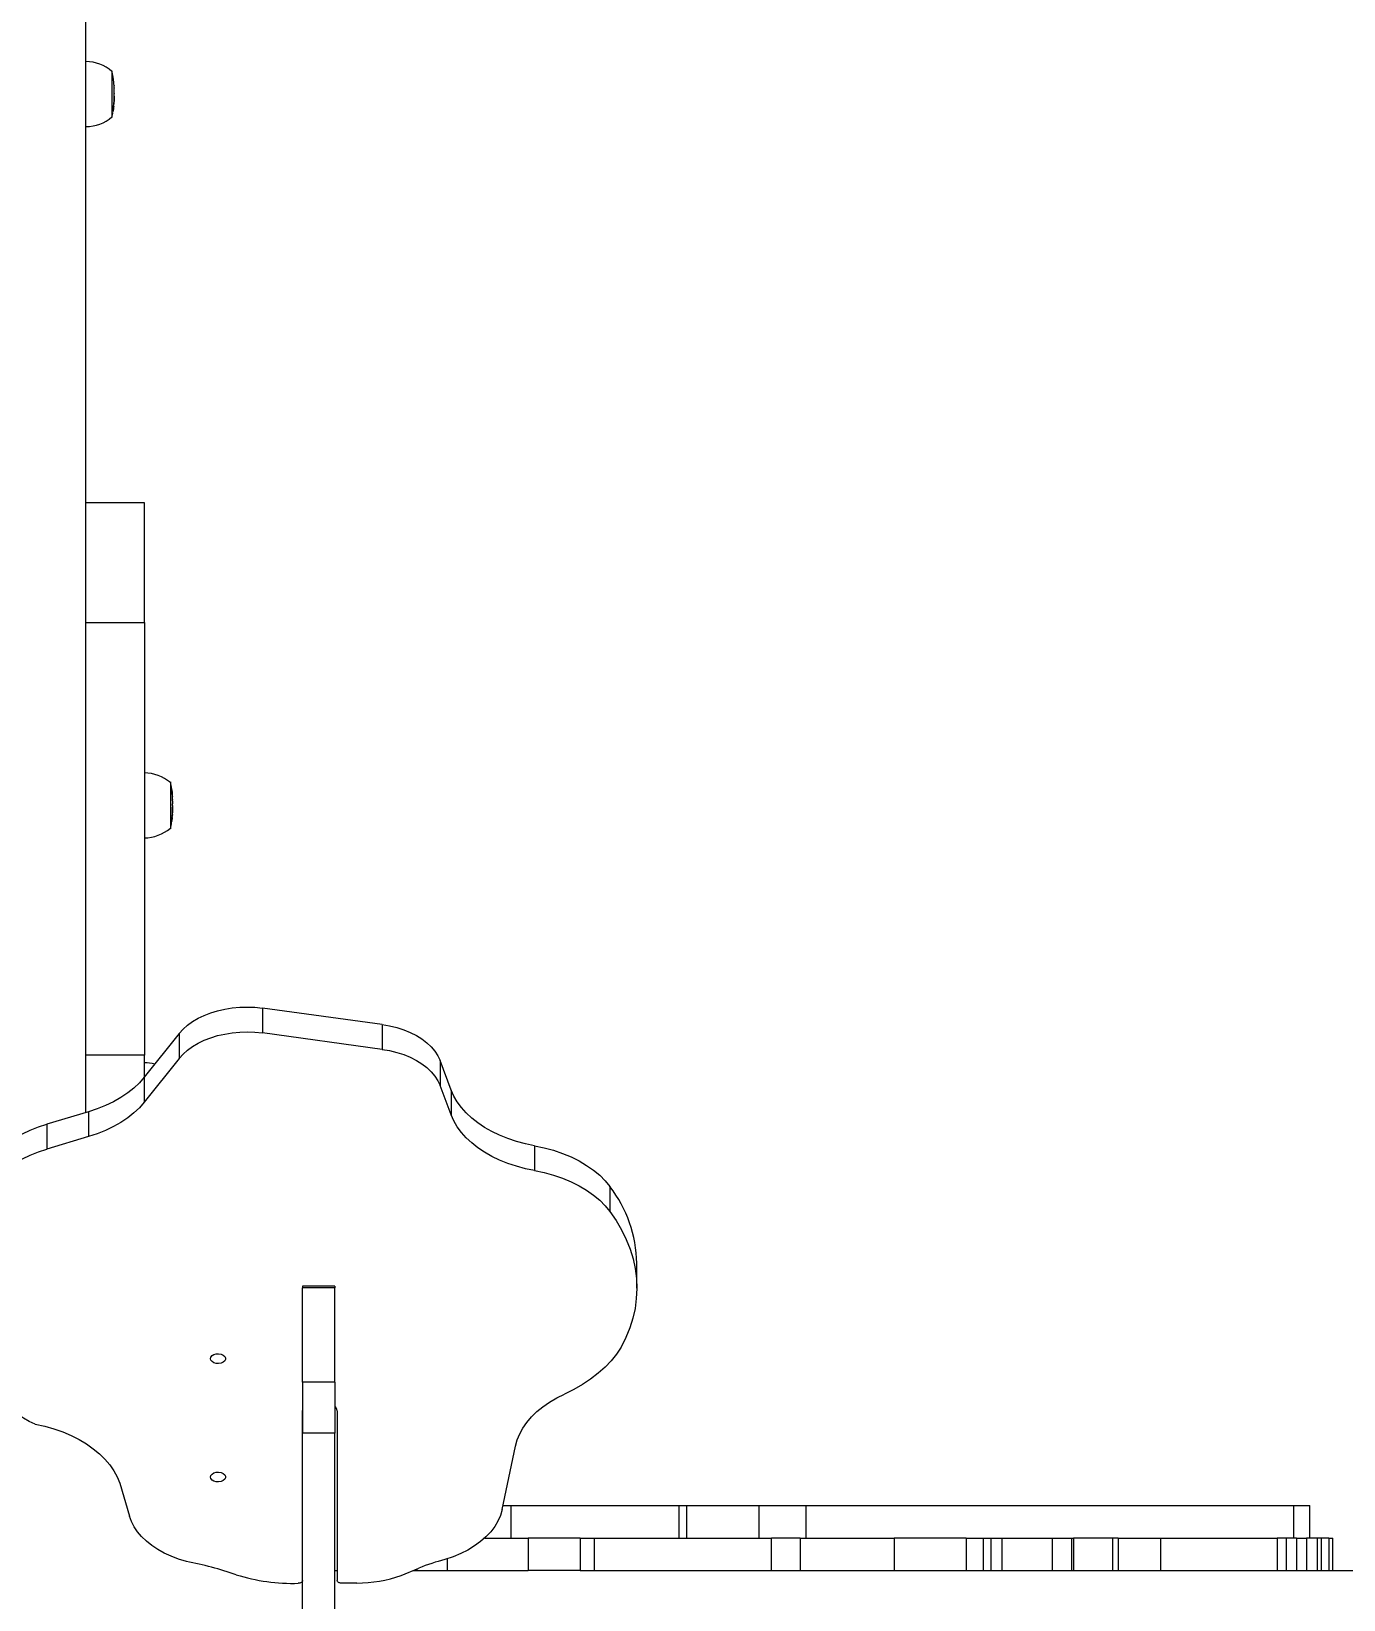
# Model space of a CAD drawing. Header units: millimetres. Extents: x -8422 to 28150, y -6982 to 5510.
# Drawn here: x 17675 to 18281, y 1438 to 2162 of the extents above; entities that cross this region are included whole.
import ezdxf

# ---------------------------------------------------------------- set-up
doc = ezdxf.new("R2010")
doc.units = ezdxf.units.MM
for name, color, linetype in [('DIKOM_ОБЪЕКТ', 7, 'Continuous'), ('DIKOM_РАЗМЕР_ЗОНА', 7, 'Continuous'), ('DIKOM_РАЗМЕР_ОБЪЕКТА', 7, 'Continuous')]:
    doc.layers.add(name, color=color, linetype=linetype)
doc.styles.add('style1', font='arial.ttf', dxfattribs={"width": 0.8})
doc.dimstyles.new('1-50', dxfattribs={"dimtxt": 300, "dimasz": 200, "dimexe": 100, "dimexo": 0, "dimgap": 100, "dimtad": 1, "dimdec": 0, "dimtxsty": 'style1', "dimcen": 0, "dimclrd": 7, "dimclre": 7, "dimadec": 1, "dimazin": 2, "dimtfac": 1, "dimtdec": 0, "dimtmove": 1, "dimatfit": 3, "dimfxl": 0, "dimlwd": 25, "dimlwe": 18, "dimarcsym": 0})

# ---------------------------------------------------------------- blocks, each defined once
blk = doc.blocks.new('*D15')
at = {"layer": 'Defpoints', "color": 0, "transparency": 16777216}
for p in [(19380.28, 3651.45), (27070.13, 3651.45), (15204.41, -3115.19)]:
    blk.add_point(p, dxfattribs=at)
at = {"layer": 'DIKOM_РАЗМЕР_ОБЪЕКТА', "color": 7, "lineweight": 18, "transparency": 16777216}
for p, q in [((19380.28, 3651.45), (27170.13, 3651.45)), ((15204.41, -3115.19), (27170.13, -3115.19))]:
    blk.add_line(p, q, dxfattribs=at)
at = {"layer": 'DIKOM_РАЗМЕР_ОБЪЕКТА', "color": 7, "lineweight": 25, "transparency": 16777216}
blk.add_line((27070.13, -2915.19), (27070.13, 3451.45), dxfattribs=at)
at = {"layer": 'DIKOM_РАЗМЕР_ОБЪЕКТА', "color": 7, "transparency": 16777216}
for points in [[(27036.8, 3451.45), (27103.47, 3451.45), (27070.13, 3651.45)], [(27036.8, -2915.19), (27103.47, -2915.19), (27070.13, -3115.19)]]:
    blk.add_solid(points, dxfattribs=at)
at = {"layer": 'DIKOM_РАЗМЕР_ОБЪЕКТА', "color": 0, "transparency": 16777216, "insert": (26816.96, -135.25), "char_height": 300, "attachment_point": 5, "rotation": 90, "style": 'style1'}
blk.add_mtext('6750', dxfattribs=at)
blk = doc.blocks.new('*D14')
at = {"layer": 'Defpoints', "color": 0, "transparency": 16777216}
for p in [(20684.73, 5148.63), (28049.7, 5148.63), (14575.76, -5055.5)]:
    blk.add_point(p, dxfattribs=at)
at = {"layer": 'DIKOM_РАЗМЕР_ЗОНА', "color": 7, "lineweight": 18, "transparency": 16777216}
for p, q in [((20684.73, 5148.63), (28149.7, 5148.63)), ((14575.76, -5055.5), (28149.7, -5055.5))]:
    blk.add_line(p, q, dxfattribs=at)
at = {"layer": 'DIKOM_РАЗМЕР_ЗОНА', "color": 7, "lineweight": 25, "transparency": 16777216}
blk.add_line((28049.7, -4855.5), (28049.7, 4948.63), dxfattribs=at)
at = {"layer": 'DIKOM_РАЗМЕР_ЗОНА', "color": 7, "transparency": 16777216}
for points in [[(28016.36, 4948.63), (28083.03, 4948.63), (28049.7, 5148.63)], [(28016.36, -4855.5), (28083.03, -4855.5), (28049.7, -5055.5)]]:
    blk.add_solid(points, dxfattribs=at)
at = {"layer": 'DIKOM_РАЗМЕР_ЗОНА', "color": 0, "transparency": 16777216, "insert": (27796.52, -63.59), "char_height": 300, "attachment_point": 5, "rotation": 90, "style": 'style1'}
blk.add_mtext('10200', dxfattribs=at)
blk = doc.blocks.new('*D13')
at = {"layer": 'Defpoints', "color": 0, "transparency": 16777216}
for p in [(10490, 1785.06), (25983.09, 460.53), (10490, -6882.5)]:
    blk.add_point(p, dxfattribs=at)
at = {"layer": 'DIKOM_РАЗМЕР_ЗОНА', "color": 7, "lineweight": 18, "transparency": 16777216}
for p, q in [((10490, 1785.06), (10490, -6982.5)), ((25983.09, 460.53), (25983.09, -6982.5))]:
    blk.add_line(p, q, dxfattribs=at)
at = {"layer": 'DIKOM_РАЗМЕР_ЗОНА', "color": 7, "lineweight": 25, "transparency": 16777216}
blk.add_line((25783.09, -6882.5), (10690, -6882.5), dxfattribs=at)
at = {"layer": 'DIKOM_РАЗМЕР_ЗОНА', "color": 7, "transparency": 16777216}
for points in [[(10690, -6849.17), (10690, -6915.83), (10490, -6882.5)], [(25783.09, -6849.17), (25783.09, -6915.83), (25983.09, -6882.5)]]:
    blk.add_solid(points, dxfattribs=at)
at = {"layer": 'DIKOM_РАЗМЕР_ЗОНА', "color": 0, "transparency": 16777216, "insert": (18236.55, -6629.33), "char_height": 300, "attachment_point": 5, "style": 'style1'}
blk.add_mtext('15500', dxfattribs=at)

msp = doc.modelspace()

# ---------------------------------------------------------------- linework, layer by layer
at = {"layer": 'DIKOM_ОБЪЕКТ', "color": 7, "linetype": 'Continuous', "lineweight": 15}
for p, q in [((17700.42, 1662.9), (17700.42, 2773.8)), ((17712.42, 2143.83), (17712.42, 2135.73)), ((17713.38, 2137.23), (17713.39, 2137.08)), ((17713.42, 2136.61), (17713.41, 2136.79)), ((17713.44, 2136), (17713.45, 2135.76)), ((17712.42, 2135.73), (17712.42, 2122.23)), ((17713.47, 2133.77), (17713.47, 2133.9)), ((17713.47, 2133.26), (17713.47, 2133.17)), ((17713.48, 2133.91), (17713.48, 2134.51)), ((17713.48, 2132.4), (17713.48, 2133.27)), ((17713.48, 2132.04), (17713.48, 2132.4)), ((17713.48, 2131.56), (17713.48, 2132.04)), ((17713.04, 2125.59), (17713.05, 2125.6)), ((17713.07, 2125.99), (17713.17, 2127.29)), ((17713.19, 2127.04), (17713.09, 2125.99)), ((17713.2, 2127.37), (17713.2, 2127.37)), ((17713.22, 2127.74), (17713.32, 2127.94)), ((17713.27, 2127.54), (17713.23, 2127.39)), ((17713.32, 2127.94), (17713.32, 2127.95)), ((17727.42, 1944.31), (17700.42, 1944.31)), ((17727.42, 1889.13), (17727.42, 1944.31)), ((17700.42, 1889.13), (17727.42, 1889.13)), ((17727.42, 1889.13), (17727.42, 1689.33)), ((17739.42, 1815.48), (17739.42, 1805.96)), ((17740.01, 1812.33), (17740.02, 1812.24)), ((17740.08, 1811.83), (17740.09, 1811.83)), ((17740.09, 1811.78), (17740.09, 1811.83)), ((17739.42, 1805.96), (17739.42, 1793.88)), ((17740.38, 1808.76), (17740.4, 1808.62)), ((17740.42, 1808.17), (17740.41, 1808.31)), ((17740.44, 1807.5), (17740.46, 1807.34)), ((17740.47, 1805.21), (17740.47, 1805.37)), ((17740.47, 1804.7), (17740.47, 1804.6)), ((17740.47, 1803.73), (17740.47, 1803.62)), ((17740.48, 1805.38), (17740.48, 1806.15)), ((17740.48, 1803.87), (17740.48, 1804.7)), ((17740.48, 1803.72), (17740.48, 1803.87)), ((17740.48, 1803.2), (17740.48, 1803.55)), ((17740.06, 1797.43), (17740.17, 1798.57)), ((17740.19, 1798.45), (17740.11, 1797.82)), ((17740.22, 1799.02), (17740.29, 1799.49)), ((17740.26, 1799.08), (17740.23, 1798.81)), ((17740.41, 1800.84), (17740.41, 1800.84)), ((17740.43, 1801.29), (17740.43, 1801.3)), ((17781.94, 1711.1), (17781.94, 1699.61)), ((17837.25, 1703.55), (17781.94, 1711.1)), ((17837.25, 1703.55), (17837.25, 1692.06)), ((17743.54, 1699.38), (17727.38, 1679.16)), ((17743.54, 1699.38), (17743.54, 1687.89)), ((17837.25, 1692.06), (17781.94, 1699.61)), ((17727.42, 1689.33), (17700.42, 1689.33)), ((17743.54, 1687.89), (17727.38, 1667.67)), ((17727.42, 1679.22), (17727.42, 1689.33)), ((17863.99, 1686.86), (17863.99, 1675.37)), ((17869.13, 1673.25), (17863.99, 1686.86)), ((17727.38, 1679.16), (17727.38, 1667.67)), ((17869.13, 1661.76), (17863.99, 1675.37)), ((17869.13, 1673.25), (17869.13, 1661.76)), ((17701.58, 1663.25), (17682.37, 1657.53)), ((17701.58, 1663.25), (17701.58, 1651.75)), ((17682.37, 1657.53), (17682.37, 1646.04)), ((17701.58, 1651.75), (17682.37, 1646.04)), ((17907.67, 1647.57), (17907.67, 1636.08)), ((17942.46, 1628.7), (17942.46, 1617.21)), ((17954.86, 1581.81), (17954.86, 1593.31)), ((17815.42, 1582.67), (17800.42, 1582.67)), ((17800.42, 1582.67), (17800.42, 1581.96)), ((17815.42, 1581.96), (17800.42, 1581.96)), ((17800.42, 1538.41), (17800.42, 1581.96)), ((17815.42, 1582.67), (17815.42, 1581.96)), ((17815.42, 1538.41), (17815.42, 1581.96)), ((17815.42, 1538.41), (17800.42, 1538.41)), ((17800.42, 1538.41), (17800.42, 1514.87)), ((17815.42, 1538.41), (17815.42, 1514.87)), ((17800.43, 1239.9), (17800.43, 1525.34)), ((17816.42, 1525.16), (17816.42, 1446.9)), ((17815.42, 1514.87), (17800.42, 1514.87)), ((17800.42, 1410.74), (17800.42, 1514.87)), ((17815.42, 1410.74), (17815.42, 1514.87)), ((17892.63, 1479.6), (17898.88, 1508.91)), ((17716.06, 1491.8), (17720.49, 1476.59)), ((17893.03, 1481.45), (17896.72, 1481.45)), ((17896.72, 1481.45), (17896.72, 1466.45)), ((17896.72, 1481.45), (17974.3, 1481.45)), ((17974.3, 1481.45), (17974.3, 1466.45)), ((17974.3, 1481.45), (17977.89, 1481.45)), ((17977.89, 1481.45), (17977.89, 1466.45)), ((17977.89, 1481.45), (18011.23, 1481.45)), ((18011.23, 1481.45), (18011.23, 1466.45)), ((18011.23, 1481.45), (18032.94, 1481.45)), ((18032.94, 1481.45), (18032.94, 1466.45)), ((18032.94, 1481.45), (18258.15, 1481.45)), ((18258.15, 1481.45), (18258.15, 1466.45)), ((18258.15, 1481.45), (18265.73, 1481.45)), ((18265.73, 1466.45), (18265.73, 1481.45)), ((17884.6, 1466.45), (17904.67, 1466.45)), ((17904.67, 1466.45), (17904.67, 1451.45)), ((17928.72, 1466.45), (17904.67, 1466.45)), ((17928.72, 1466.45), (17928.72, 1451.45)), ((17928.72, 1466.45), (17935.14, 1466.45)), ((17935.14, 1466.45), (17935.14, 1451.45)), ((17935.14, 1466.45), (18017.05, 1466.45)), ((18017.05, 1451.45), (18017.05, 1466.45)), ((18030.33, 1466.45), (18017.05, 1466.45)), ((18030.33, 1466.45), (18030.33, 1451.45)), ((18030.33, 1466.45), (18073.7, 1466.45)), ((18073.7, 1466.45), (18073.7, 1451.45)), ((18107.08, 1466.45), (18073.7, 1466.45)), ((18107.08, 1466.45), (18107.08, 1451.45)), ((18107.08, 1466.45), (18114.91, 1466.45)), ((18114.91, 1466.45), (18114.91, 1451.45)), ((18114.92, 1466.45), (18114.92, 1451.45)), ((18114.92, 1466.45), (18118.38, 1466.45)), ((18118.38, 1466.45), (18118.38, 1451.45)), ((18118.38, 1466.45), (18123.47, 1466.45)), ((18123.47, 1466.45), (18123.47, 1451.45)), ((18123.47, 1466.45), (18146.77, 1466.45)), ((18146.77, 1466.45), (18146.77, 1451.45)), ((18146.77, 1466.45), (18155.74, 1466.45)), ((18155.74, 1466.45), (18155.74, 1451.45)), ((18155.74, 1466.45), (18156.64, 1466.45)), ((18156.64, 1466.45), (18156.64, 1451.45)), ((18174.54, 1466.45), (18156.64, 1466.45)), ((18174.54, 1466.45), (18174.54, 1451.45)), ((18177.28, 1466.45), (18174.54, 1466.45)), ((18177.28, 1466.45), (18177.28, 1451.45)), ((18177.28, 1466.45), (18196.79, 1466.45)), ((18196.79, 1466.45), (18196.79, 1451.45)), ((18196.79, 1466.45), (18250.63, 1466.45)), ((18250.63, 1466.45), (18250.63, 1451.45)), ((18254.76, 1466.45), (18250.63, 1466.45)), ((18254.76, 1466.45), (18254.76, 1451.45)), ((18259.58, 1466.45), (18254.76, 1466.45)), ((18259.58, 1466.45), (18259.58, 1451.45)), ((18259.58, 1466.45), (18264.25, 1466.45)), ((18264.25, 1466.45), (18264.25, 1451.45)), ((18269.18, 1466.45), (18264.25, 1466.45)), ((18269.18, 1466.45), (18269.18, 1451.45)), ((18271.07, 1466.45), (18269.18, 1466.45)), ((18271.07, 1466.45), (18271.07, 1451.45)), ((18274.54, 1466.45), (18271.07, 1466.45)), ((18274.54, 1466.45), (18274.54, 1451.45)), ((18274.54, 1466.45), (18276.43, 1466.45)), ((18276.43, 1451.45), (18276.43, 1466.45)), ((17867.3, 1456.83), (17867.3, 1451.45)), ((17815.42, 1451.45), (17816.42, 1451.45)), ((17846.07, 1449.21), (17854.24, 1452.58)), ((17851.51, 1451.45), (17867.3, 1451.45)), ((17853.17, 1452.14), (17853.17, 1451.45)), ((17853.19, 1452.15), (17853.19, 1451.45)), ((17867.3, 1451.45), (17904.67, 1451.45)), ((17928.72, 1451.45), (17904.67, 1451.45)), ((17928.72, 1451.45), (17935.14, 1451.45)), ((17935.14, 1451.45), (17994.93, 1451.45)), ((17994.93, 1451.45), (18119.2, 1451.45)), ((18119.2, 1451.45), (18123.47, 1451.45)), ((18123.47, 1451.45), (18140.28, 1451.45)), ((18140.28, 1451.45), (18181.72, 1451.45)), ((18181.72, 1451.45), (18196.79, 1451.45)), ((18196.79, 1451.45), (18199.91, 1451.45)), ((18199.91, 1451.45), (18353.67, 1451.45)), ((17825.58, 1445.64), (17818.44, 1445.61))]:
    msp.add_line(p, q, dxfattribs=at)
at = {"layer": 'DIKOM_ОБЪЕКТ', "color": 7, "linetype": 'Continuous', "lineweight": 15, "flags": 128}
for points in [[(17743.54, 1699.38), (17745.3, 1701.33), (17747.36, 1703.16), (17749.69, 1704.85), (17752.27, 1706.38), (17755.08, 1707.74), (17758.09, 1708.9), (17761.26, 1709.87), (17764.57, 1710.63), (17767.98, 1711.17), (17771.46, 1711.49), (17774.96, 1711.59), (17778.47, 1711.46), (17781.94, 1711.1)], [(17837.25, 1703.55), (17840.7, 1702.96), (17844.04, 1702.15), (17847.23, 1701.12), (17850.25, 1699.89), (17853.05, 1698.46), (17855.61, 1696.86), (17857.91, 1695.1), (17859.91, 1693.2), (17861.61, 1691.18), (17862.97, 1689.06), (17863.99, 1686.86)], [(17743.54, 1687.89), (17745.3, 1689.84), (17747.36, 1691.67), (17749.69, 1693.36), (17752.27, 1694.89), (17755.08, 1696.25), (17758.09, 1697.41), (17761.26, 1698.38), (17764.57, 1699.14), (17767.98, 1699.68), (17771.46, 1700), (17774.96, 1700.1), (17778.47, 1699.97), (17781.94, 1699.61)], [(17837.25, 1692.06), (17840.7, 1691.47), (17844.04, 1690.66), (17847.23, 1689.63), (17850.25, 1688.39), (17853.05, 1686.97), (17855.61, 1685.37), (17857.91, 1683.61), (17859.91, 1681.71), (17861.61, 1679.69), (17862.97, 1677.57), (17863.99, 1675.37)], [(17727.38, 1679.16), (17725.13, 1676.62), (17722.57, 1674.2), (17719.7, 1671.93), (17716.55, 1669.82), (17713.13, 1667.88), (17709.49, 1666.13), (17705.62, 1664.58), (17701.58, 1663.25)], [(17907.67, 1647.57), (17903.42, 1648.46), (17899.29, 1649.57), (17895.32, 1650.9), (17891.52, 1652.42), (17887.94, 1654.14), (17884.58, 1656.04), (17881.47, 1658.11), (17878.64, 1660.34), (17876.09, 1662.71), (17873.86, 1665.2), (17871.94, 1667.8), (17870.36, 1670.49), (17869.13, 1673.25)], [(17727.38, 1667.67), (17725.13, 1665.13), (17722.57, 1662.71), (17719.7, 1660.44), (17716.55, 1658.33), (17713.13, 1656.39), (17709.49, 1654.64), (17705.62, 1653.09), (17701.58, 1651.75)], [(17907.67, 1636.08), (17903.42, 1636.97), (17899.29, 1638.08), (17895.32, 1639.41), (17891.52, 1640.93), (17887.94, 1642.65), (17884.58, 1644.55), (17881.47, 1646.62), (17878.64, 1648.85), (17876.09, 1651.21), (17873.86, 1653.71), (17871.94, 1656.31), (17870.36, 1659), (17869.13, 1661.76)], [(17652.3, 1634.47), (17653.59, 1637.17), (17655.21, 1639.79), (17657.16, 1642.33), (17659.41, 1644.75), (17661.95, 1647.06), (17664.77, 1649.22), (17667.86, 1651.23), (17671.18, 1653.08), (17674.72, 1654.75), (17678.46, 1656.24), (17682.37, 1657.53)], [(17652.3, 1622.98), (17653.59, 1625.68), (17655.21, 1628.3), (17657.16, 1630.84), (17659.41, 1633.26), (17661.95, 1635.56), (17664.77, 1637.73), (17667.86, 1639.74), (17671.18, 1641.59), (17674.72, 1643.26), (17678.46, 1644.75), (17682.37, 1646.04)], [(17907.67, 1647.57), (17912.13, 1646.63), (17916.45, 1645.45), (17920.59, 1644.04), (17924.54, 1642.4), (17928.25, 1640.56), (17931.7, 1638.51), (17934.87, 1636.29), (17937.73, 1633.9), (17940.27, 1631.37), (17942.46, 1628.7)], [(17907.67, 1636.08), (17912.13, 1635.14), (17916.45, 1633.96), (17920.59, 1632.55), (17924.54, 1630.91), (17928.25, 1629.07), (17931.7, 1627.02), (17934.87, 1624.8), (17937.73, 1622.41), (17940.27, 1619.87), (17942.46, 1617.21)], [(17942.46, 1617.21), (17945.34, 1613.01), (17947.86, 1608.71), (17949.99, 1604.33), (17951.75, 1599.88), (17953.12, 1595.37), (17954.1, 1590.82), (17954.68, 1586.24), (17954.86, 1581.65), (17954.65, 1577.06), (17954.04, 1572.49), (17953.04, 1567.94), (17951.64, 1563.44), (17949.86, 1558.99), (17947.69, 1554.62)], [(17757.92, 1549.26), (17758.11, 1549.99), (17758.66, 1550.65), (17759.51, 1551.15), (17760.56, 1551.44), (17761.71, 1551.51), (17762.83, 1551.32), (17763.79, 1550.92), (17764.5, 1550.33), (17764.88, 1549.63), (17764.88, 1548.89), (17764.5, 1548.19), (17763.79, 1547.61), (17762.83, 1547.2), (17761.71, 1547.02), (17760.56, 1547.08), (17759.51, 1547.38), (17758.66, 1547.88), (17758.11, 1548.53), (17757.92, 1549.26)], [(17947.69, 1554.62), (17945.55, 1551.41), (17943.05, 1548.32), (17940.2, 1545.35), (17937.03, 1542.52), (17933.55, 1539.84), (17929.77, 1537.34), (17925.72, 1535.02), (17921.42, 1532.89)], [(17676.97, 1519.05), (17674.18, 1520.32), (17671.63, 1521.78), (17669.34, 1523.41), (17667.34, 1525.19), (17665.66, 1527.1), (17664.32, 1529.12), (17663.33, 1531.22), (17662.71, 1533.38), (17662.46, 1535.57), (17662.59, 1537.77), (17663.09, 1539.94), (17663.97, 1542.06), (17665.2, 1544.11)], [(17898.88, 1508.91), (17899.66, 1511.74), (17900.81, 1514.53), (17902.3, 1517.24), (17904.14, 1519.87), (17906.3, 1522.39), (17908.77, 1524.8), (17911.54, 1527.06), (17914.58, 1529.17), (17917.88, 1531.12), (17921.42, 1532.89)], [(17676.97, 1519.05), (17681.36, 1518.06), (17685.61, 1516.84), (17689.68, 1515.41), (17693.57, 1513.77), (17697.23, 1511.93), (17700.65, 1509.91), (17703.8, 1507.71), (17706.66, 1505.35), (17709.22, 1502.86), (17711.45, 1500.24), (17713.34, 1497.51), (17714.88, 1494.69), (17716.06, 1491.8)], [(17757.92, 1494.63), (17758.11, 1495.36), (17758.66, 1496.01), (17759.51, 1496.51), (17760.56, 1496.81), (17761.71, 1496.87), (17762.83, 1496.69), (17763.79, 1496.28), (17764.5, 1495.7), (17764.88, 1495), (17764.88, 1494.26), (17764.5, 1493.56), (17763.79, 1492.97), (17762.83, 1492.57), (17761.71, 1492.38), (17760.56, 1492.45), (17759.51, 1492.74), (17758.66, 1493.24), (17758.11, 1493.9), (17757.92, 1494.63)], [(17892.63, 1479.6), (17891.87, 1476.93), (17890.73, 1474.32), (17889.23, 1471.78), (17887.38, 1469.34), (17885.2, 1467.02), (17882.7, 1464.83), (17879.91, 1462.79), (17876.84, 1460.93), (17873.52, 1459.25), (17869.98, 1457.77), (17866.25, 1456.5)], [(17746.81, 1455.62), (17743.23, 1456.72), (17739.81, 1458.02), (17736.59, 1459.51), (17733.59, 1461.18), (17730.84, 1463.01), (17728.35, 1465), (17726.14, 1467.12), (17724.24, 1469.35), (17722.66, 1471.69), (17721.4, 1474.11), (17720.49, 1476.59)], [(17800.42, 1446.84), (17800.39, 1446.59), (17800.28, 1446.36), (17800.1, 1446.14), (17799.86, 1445.95), (17799.57, 1445.79), (17799.24, 1445.66), (17798.88, 1445.59), (17798.5, 1445.55)], [(17818.44, 1445.61), (17818.04, 1445.63), (17817.67, 1445.71), (17817.32, 1445.83), (17817.01, 1445.99), (17816.76, 1446.18), (17816.58, 1446.4), (17816.46, 1446.65), (17816.42, 1446.9)]]:
    msp.add_lwpolyline(points, dxfattribs=at)
at = {"layer": 'DIKOM_ОБЪЕКТ', "color": 7, "linetype": 'Continuous', "lineweight": 15}
for centre, radius, start, end in [((17700.26, 2129.36), 18.68, 49.37884, 89.50907), ((17671.64, 2134.51), 41.84, 8.78941, 12.87962), ((17671.64, 2134.51), 41.84, 3.52305, 5.32918), ((17671.64, 2134.51), 41.84, 1.72029, 2.87862), ((17671.64, 2131.56), 41.84, 355.73029, 356.8272), ((17671.64, 2134.51), 41.84, 0, 1.07723), ((17700.26, 2136.71), 18.68, 270.49093, 310.62116), ((17671.64, 2131.56), 41.84, 347.12038, 350.44573), ((17671.64, 2131.56), 41.84, 352.33791, 354.48837), ((17727.26, 1801), 18.68, 49.37884, 89.50907), ((17698.64, 1806.15), 41.84, 8.37126, 12.87962), ((17698.64, 1806.15), 41.84, 5.14568, 7.7374), ((17698.64, 1806.15), 41.84, 3.38525, 4.50373), ((17698.64, 1806.15), 41.84, 1.62739, 2.75689), ((17698.64, 1803.2), 41.84, 357.51022, 0), ((17698.64, 1806.15), 41.84, 0, 1.00037), ((17698.64, 1803.2), 41.84, 347.12038, 351.21108), ((17698.64, 1803.2), 41.84, 351.84638, 352.06615), ((17698.64, 1803.2), 41.84, 352.59746, 354.34697), ((17698.64, 1803.2), 41.84, 354.90527, 355.25797), ((17698.64, 1803.2), 41.84, 355.88693, 356.75788), ((17727.26, 1808.35), 18.68, 270.49093, 310.62116), ((17727.26, 1667.16), 18.68, 74.71424, 89.50907), ((17895.39, 1592.33), 59.48, 0.93646, 37.68855), ((17813.43, 1525.06), 2.99, 1.95332, 48.30319), ((17717.04, 1297.63), 160.77, 70.82231, 79.32924), ((17884.73, 1379.39), 79.29, 103.47887, 112.61552), ((17795.98, 1533.65), 88.13, 252.75107, 271.63686), ((17825.21, 1508.44), 62.8, 270.33525, 289.40303)]:
    msp.add_arc(centre, radius, start, end, dxfattribs=at)
for points, knots in [([(17713.18, 2139.48), (17713.15, 2139.69), (17713.1, 2140.09), (17713.04, 2140.5), (17713.01, 2140.71)], [0, 0, 0, 0, 0.489452, 1, 1, 1, 1]), ([(17713.29, 2138.39), (17713.29, 2138.42), (17713.28, 2138.57), (17713.24, 2138.96), (17713.2, 2139.29), (17713.18, 2139.48)], [0, 0, 0, 0, 0.072077, 0.468439, 1, 1, 1, 1]), ([(17713.41, 2136.79), (17713.4, 2136.87), (17713.4, 2137.02), (17713.39, 2137.16), (17713.38, 2137.23)], [0, 0, 0, 0, 0.524433, 1, 1, 1, 1]), ([(17713.46, 2135.56), (17713.45, 2135.64), (17713.45, 2135.78), (17713.45, 2135.93), (17713.44, 2136)], [0, 0, 0, 0, 0.515827, 1, 1, 1, 1]), ([(17713.31, 2128.7), (17713.32, 2128.77), (17713.33, 2128.91), (17713.34, 2129.06), (17713.35, 2129.14)], [0, 0, 0, 0, 0.477344, 1, 1, 1, 1]), ([(17713.32, 2127.95), (17713.33, 2128.08), (17713.34, 2128.32), (17713.32, 2128.57), (17713.31, 2128.7)], [0, 0, 0, 0, 0.500111, 1, 1, 1, 1]), ([(17713.35, 2129.14), (17713.36, 2128.99), (17713.38, 2128.76), (17713.36, 2128.53), (17713.35, 2128.44)], [0, 0, 0, 0, 0.629927, 1, 1, 1, 1]), ([(17713.41, 2129.27), (17713.41, 2129.37), (17713.41, 2129.52), (17713.42, 2130.02), (17713.43, 2130.53), (17713.45, 2130.99), (17713.45, 2131.25), (17713.46, 2131.35)], [0, 0, 0, 0, 0.303315, 0.504233, 0.705232, 0.898136, 1, 1, 1, 1]), ([(17713.41, 2129.24), (17713.41, 2129.22), (17713.41, 2129.16), (17713.41, 2129.23), (17713.41, 2129.27)], [0, 0, 0, 0, 0.362148, 1, 1, 1, 1]), ([(17713.46, 2131.25), (17713.46, 2131.07), (17713.45, 2130.77), (17713.44, 2130.35), (17713.43, 2130.03), (17713.43, 2129.82), (17713.43, 2129.74), (17713.43, 2129.71)], [0, 0, 0, 0, 0.256116, 0.437072, 0.617823, 0.843493, 1, 1, 1, 1]), ([(17713.43, 2129.71), (17713.43, 2129.66), (17713.43, 2129.6), (17713.43, 2129.67), (17713.43, 2129.68)], [0, 0, 0, 0, 0.837058, 1, 1, 1, 1]), ([(17713.47, 2135.26), (17713.47, 2135.31), (17713.47, 2135.41), (17713.46, 2135.51), (17713.46, 2135.56)], [0, 0, 0, 0, 0.50202, 1, 1, 1, 1]), ([(17713.46, 2131.35), (17713.46, 2131.57), (17713.47, 2131.95), (17713.48, 2132.29), (17713.47, 2132.38), (17713.47, 2132.41)], [0, 0, 0, 0, 0.493803, 0.857104, 1, 1, 1, 1]), ([(17713.47, 2132.14), (17713.47, 2132.11), (17713.48, 2132.05), (17713.47, 2131.79), (17713.47, 2131.51), (17713.46, 2131.32), (17713.46, 2131.25)], [0, 0, 0, 0, 0.28963, 0.580233, 0.846057, 1, 1, 1, 1]), ([(17713.47, 2133.17), (17713.47, 2133.26), (17713.47, 2133.36), (17713.47, 2133.56), (17713.47, 2133.67), (17713.47, 2133.77)], [0, 0, 0, 0, 0.443507, 0.500106, 1, 1, 1, 1]), ([(17712.96, 2125), (17712.98, 2125.15), (17713.01, 2125.44), (17712.98, 2125.73), (17712.97, 2125.88)], [0, 0, 0, 0, 0.50016, 1, 1, 1, 1]), ([(17713.05, 2125.62), (17713.04, 2125.52), (17713.01, 2125.32), (17712.98, 2125.12), (17712.96, 2125)], [0, 0, 0, 0, 0.456111, 1, 1, 1, 1]), ([(17712.97, 2125.88), (17712.98, 2125.96), (17713, 2126.11), (17713.02, 2126.26), (17713.03, 2126.32)], [0, 0, 0, 0, 0.563048, 1, 1, 1, 1]), ([(17713.03, 2126.32), (17713.05, 2126.2), (17713.07, 2125.95), (17713.05, 2125.71), (17713.04, 2125.59)], [0, 0, 0, 0, 0.500186, 1, 1, 1, 1]), ([(17713.17, 2127.29), (17713.17, 2127.37), (17713.19, 2127.52), (17713.21, 2127.66), (17713.22, 2127.74)], [0, 0, 0, 0, 0.501759, 1, 1, 1, 1]), ([(17713.2, 2127.36), (17713.2, 2127.31), (17713.2, 2127.23), (17713.19, 2127.12), (17713.19, 2127.07), (17713.19, 2127.04)], [0, 0, 0, 0, 0.500046, 0.74996, 1, 1, 1, 1]), ([(17713.2, 2127.37), (17713.2, 2127.37), (17713.2, 2127.36), (17713.2, 2127.36), (17713.2, 2127.36)], [0, 0, 0, 0, 0.533948, 1, 1, 1, 1]), ([(17713.23, 2127.39), (17713.22, 2127.39), (17713.22, 2127.38), (17713.21, 2127.37), (17713.21, 2127.37)], [0, 0, 0, 0, 0.666519, 1, 1, 1, 1]), ([(17740.18, 1811.07), (17740.15, 1811.28), (17740.1, 1811.7), (17740.04, 1812.11), (17740.01, 1812.33)], [0, 0, 0, 0, 0.489407, 1, 1, 1, 1]), ([(17740.09, 1811.83), (17740.1, 1811.7), (17740.14, 1811.44), (17740.17, 1811.19), (17740.18, 1811.07)], [0, 0, 0, 0, 0.510306, 1, 1, 1, 1]), ([(17740.34, 1809.44), (17740.34, 1809.46), (17740.34, 1809.51), (17740.32, 1809.73), (17740.29, 1810.07), (17740.24, 1810.53), (17740.2, 1810.87), (17740.18, 1811.07)], [0, 0, 0, 0, 0.103066, 0.317638, 0.493894, 0.710101, 1, 1, 1, 1]), ([(17740.18, 1811.07), (17740.2, 1810.91), (17740.23, 1810.66), (17740.27, 1810.31), (17740.29, 1810.04), (17740.31, 1809.83), (17740.32, 1809.77), (17740.32, 1809.74)], [0, 0, 0, 0, 0.252139, 0.409593, 0.567321, 0.772069, 1, 1, 1, 1]), ([(17740.41, 1808.31), (17740.4, 1808.39), (17740.4, 1808.54), (17740.39, 1808.69), (17740.38, 1808.76)], [0, 0, 0, 0, 0.524369, 1, 1, 1, 1]), ([(17740.46, 1807.05), (17740.45, 1807.12), (17740.45, 1807.28), (17740.45, 1807.43), (17740.44, 1807.5)], [0, 0, 0, 0, 0.515949, 1, 1, 1, 1]), ([(17740.47, 1806.9), (17740.47, 1806.93), (17740.47, 1806.97), (17740.46, 1807.02), (17740.46, 1807.05)], [0, 0, 0, 0, 0.502012, 1, 1, 1, 1]), ([(17740.46, 1802.72), (17740.46, 1802.94), (17740.47, 1803.34), (17740.48, 1803.73), (17740.47, 1803.85), (17740.47, 1803.89)], [0, 0, 0, 0, 0.489755, 0.850055, 1, 1, 1, 1]), ([(17740.47, 1803.69), (17740.47, 1803.64), (17740.48, 1803.54), (17740.47, 1803.25), (17740.47, 1802.94), (17740.46, 1802.74), (17740.46, 1802.67)], [0, 0, 0, 0, 0.289639, 0.580168, 0.846052, 1, 1, 1, 1]), ([(17740.47, 1804.6), (17740.47, 1804.69), (17740.47, 1804.79), (17740.47, 1804.99), (17740.47, 1805.11), (17740.47, 1805.21)], [0, 0, 0, 0, 0.44345, 0.500091, 1, 1, 1, 1]), ([(17739.97, 1797.12), (17739.98, 1797.2), (17740, 1797.35), (17740.02, 1797.5), (17740.03, 1797.57)], [0, 0, 0, 0, 0.563199, 1, 1, 1, 1]), ([(17739.98, 1796.81), (17739.98, 1796.85), (17740.01, 1796.95), (17739.98, 1797.05), (17739.97, 1797.12)], [0, 0, 0, 0, 0.318055, 1, 1, 1, 1]), ([(17740.03, 1797.57), (17740.05, 1797.51), (17740.07, 1797.41), (17740.05, 1797.31), (17740.05, 1797.27)], [0, 0, 0, 0, 0.583281, 1, 1, 1, 1]), ([(17740.17, 1798.57), (17740.17, 1798.64), (17740.19, 1798.8), (17740.21, 1798.95), (17740.22, 1799.02)], [0, 0, 0, 0, 0.501774, 1, 1, 1, 1]), ([(17740.2, 1798.71), (17740.2, 1798.66), (17740.2, 1798.6), (17740.19, 1798.52), (17740.19, 1798.47), (17740.19, 1798.45)], [0, 0, 0, 0, 0.499968, 0.749894, 1, 1, 1, 1]), ([(17740.23, 1798.81), (17740.22, 1798.79), (17740.22, 1798.77), (17740.21, 1798.73), (17740.2, 1798.72), (17740.2, 1798.71)], [0, 0, 0, 0, 0.499737, 0.74973, 1, 1, 1, 1]), ([(17740.2, 1798.71), (17740.2, 1798.71), (17740.2, 1798.71), (17740.2, 1798.71), (17740.2, 1798.71)], [0, 0, 0, 0, 0.539401, 1, 1, 1, 1]), ([(17740.31, 1800.01), (17740.32, 1800.08), (17740.33, 1800.23), (17740.34, 1800.38), (17740.35, 1800.46)], [0, 0, 0, 0, 0.477397, 1, 1, 1, 1]), ([(17740.33, 1799.74), (17740.33, 1799.77), (17740.34, 1799.86), (17740.32, 1799.95), (17740.31, 1800.01)], [0, 0, 0, 0, 0.329049, 1, 1, 1, 1]), ([(17740.35, 1800.46), (17740.36, 1800.39), (17740.38, 1800.3), (17740.37, 1800.22), (17740.36, 1800.2)], [0, 0, 0, 0, 0.809125, 1, 1, 1, 1]), ([(17740.41, 1800.84), (17740.41, 1800.9), (17740.41, 1800.99), (17740.42, 1801.42), (17740.43, 1801.9), (17740.45, 1802.35), (17740.45, 1802.62), (17740.46, 1802.72)], [0, 0, 0, 0, 0.303299, 0.504233, 0.705227, 0.898184, 1, 1, 1, 1]), ([(17740.46, 1802.67), (17740.46, 1802.49), (17740.45, 1802.18), (17740.44, 1801.79), (17740.43, 1801.51), (17740.43, 1801.35), (17740.43, 1801.31), (17740.43, 1801.29)], [0, 0, 0, 0, 0.256096, 0.437046, 0.617812, 0.843489, 1, 1, 1, 1])]:
    msp.add_open_spline(points, degree=3, knots=knots, dxfattribs=at)

# ---------------------------------------------------------------- dimensions: what is measured, and where the dimension line sits
at = {"layer": 'DIKOM_РАЗМЕР_ЗОНА'}
dim = msp.add_linear_dim(base=(28049.7, 5148.63), p1=(14575.76, -5055.5), p2=(20684.73, 5148.63), angle=270, text='10200', dimstyle='1-50', override={"dimscale": 1, "dimtix": 0, "dimtofl": 1, "dimtmove": 1, "dimatfit": 3}, dxfattribs=at)
dim.commit()
dim.dimension.update_dxf_attribs({"geometry": '*D14', "text_midpoint": (28049.7, -63.59), "dimtype": 160})
dim = msp.add_linear_dim(base=(10490, -6882.5), p1=(25983.09, 460.53), p2=(10490, 1785.06), angle=180, text='15500', dimstyle='1-50', dxfattribs=at)
dim.commit()
dim.dimension.update_dxf_attribs({"geometry": '*D13', "text_midpoint": (18236.55, -6882.5), "dimtype": 160})
at = {"layer": 'DIKOM_РАЗМЕР_ОБЪЕКТА'}
dim = msp.add_linear_dim(base=(27070.13, 3651.45), p1=(15204.41, -3115.19), p2=(19380.28, 3651.45), angle=270, text='6750', dimstyle='1-50', override={"dimscale": 1, "dimtix": 0, "dimtofl": 1, "dimtmove": 1, "dimatfit": 3}, dxfattribs=at)
dim.commit()
dim.dimension.update_dxf_attribs({"geometry": '*D15', "text_midpoint": (27070.13, -135.25), "dimtype": 160})

doc.saveas('drawing.dxf')
